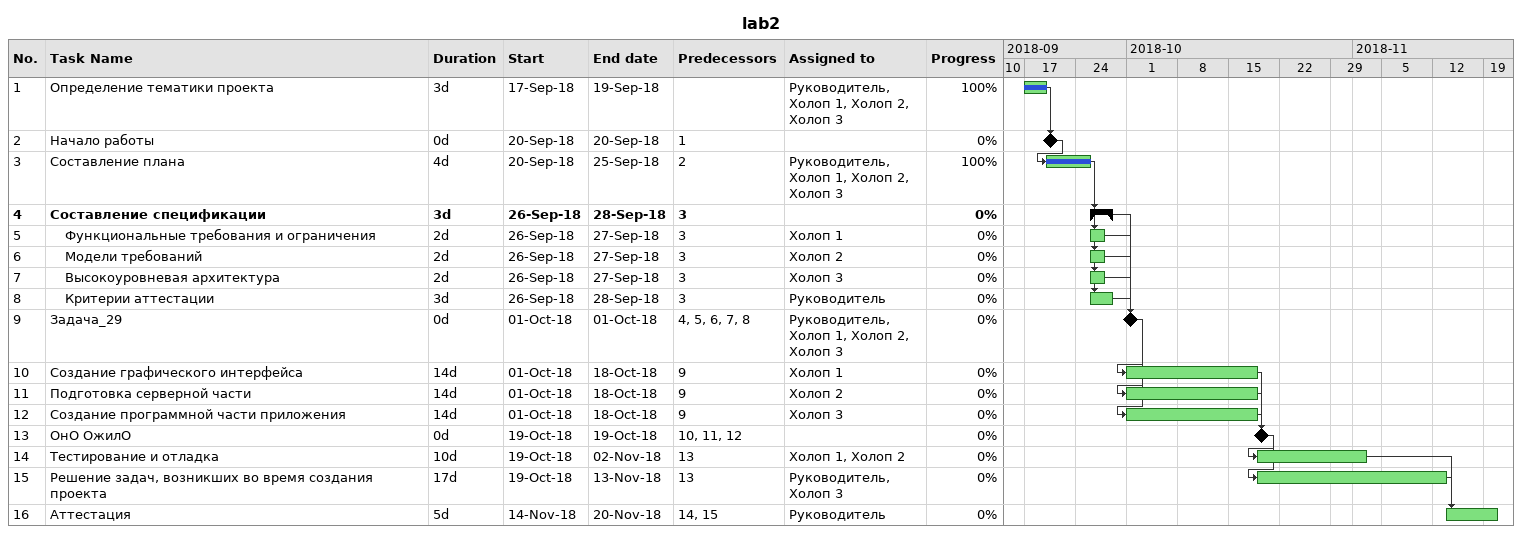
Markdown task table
lab2

| ID | Level | Task | Duration | Start | Finish | Predecessors | Resources | % complete |
|---|---|---|---|---|---|---|---|---|
| 1 | 1 | Определение тематики проекта | 3d | 2018-09-17 | 2018-09-19 |  | Руководитель, Холоп 1, Холоп 2, Холоп 3 | 100 |
| 2 | 1 | Начало работы | 0d | 2018-09-20 | 2018-09-20 | 1 |  | 0 |
| 3 | 1 | Составление плана | 4d | 2018-09-20 | 2018-09-25 | 2 | Руководитель, Холоп 1, Холоп 2, Холоп 3 | 100 |
| 4 | 1 | **Составление спецификации** | 3d | 2018-09-26 | 2018-09-28 | 3 |  | 0 |
| 5 | 2 | Функциональные требования и ограничения | 2d | 2018-09-26 | 2018-09-27 | 3 | Холоп 1 | 0 |
| 6 | 2 | Модели требований | 2d | 2018-09-26 | 2018-09-27 | 3 | Холоп 2 | 0 |
| 7 | 2 | Высокоуровневая архитектура | 2d | 2018-09-26 | 2018-09-27 | 3 | Холоп 3 | 0 |
| 8 | 2 | Критерии аттестации | 3d | 2018-09-26 | 2018-09-28 | 3 | Руководитель | 0 |
| 9 | 1 | Задача_29 | 0d | 2018-10-01 | 2018-10-01 | 4, 5, 6, 7, 8 | Руководитель, Холоп 1, Холоп 2, Холоп 3 | 0 |
| 10 | 1 | Создание графического интерфейса | 14d | 2018-10-01 | 2018-10-18 | 9 | Холоп 1 | 0 |
| 11 | 1 | Подготовка серверной части | 14d | 2018-10-01 | 2018-10-18 | 9 | Холоп 2 | 0 |
| 12 | 1 | Создание программной части приложения | 14d | 2018-10-01 | 2018-10-18 | 9 | Холоп 3 | 0 |
| 13 | 1 | ОнО ОжилО | 0d | 2018-10-19 | 2018-10-19 | 10, 11, 12 |  | 0 |
| 14 | 1 | Тестирование и отладка | 10d | 2018-10-19 | 2018-11-02 | 13 | Холоп 1, Холоп 2 | 0 |
| 15 | 1 | Решение задач, возникших во время создания проекта | 17d | 2018-10-19 | 2018-11-13 | 13 | Руководитель, Холоп 3 | 0 |
| 16 | 1 | Аттестация | 5d | 2018-11-14 | 2018-11-20 | 14, 15 | Руководитель | 0 |
